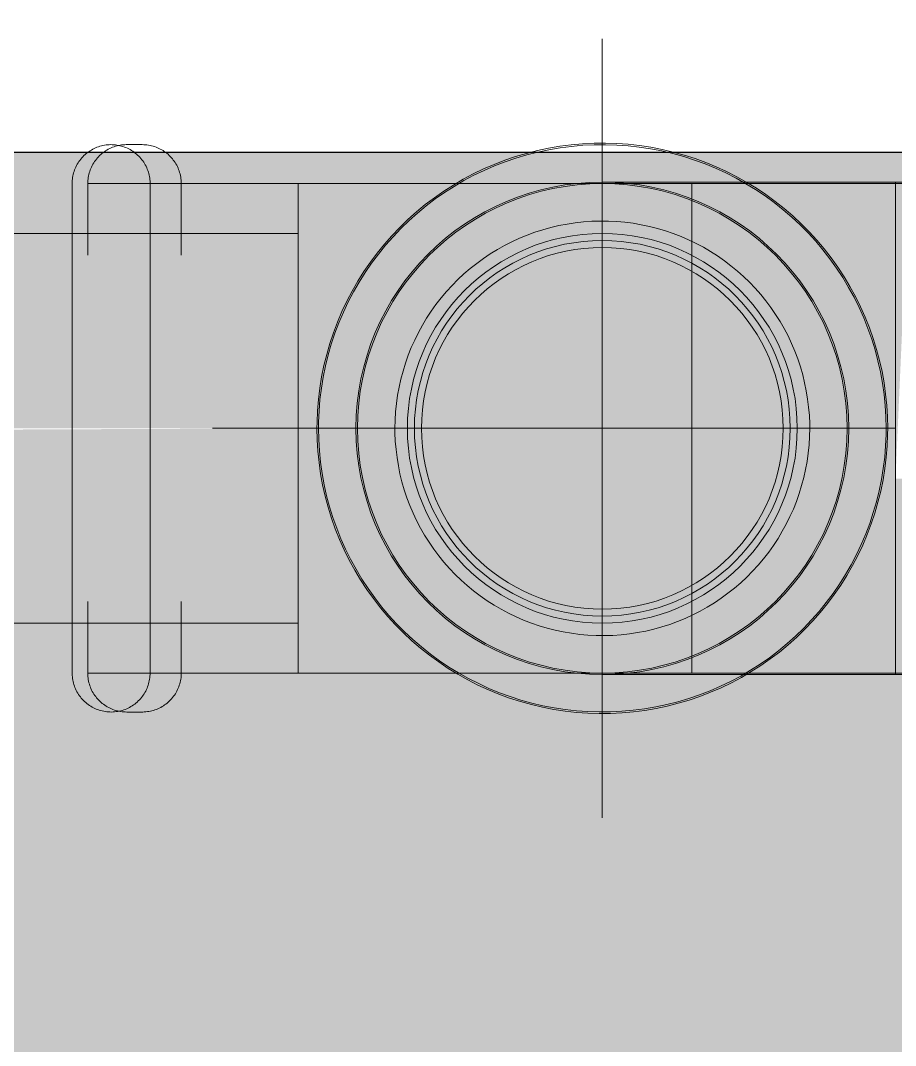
# Model space of a CAD drawing. Header units: metres. Extents: x 147 to 427, y -16 to 162.
# Drawn here: x 317.8372 to 317.8933, y 107.4069 to 107.4726 of the extents above; entities that cross this region are included whole.
import ezdxf

# ---------------------------------------------------------------- set-up
doc = ezdxf.new("R2010")
doc.units = ezdxf.units.M
doc.layers.add('1053_ARQ_BASE_MATADOURO_2_dwg', color=7, linetype='Continuous', lineweight=5, true_color=0x767676)
for name, color, linetype, lineweight in [('A-PISO', 7, 'Continuous', 5), ('A-WALL', 7, 'Continuous', 9), ('P-PIPE', 7, 'Continuous', 5), ('P-PIPE-CNTR', 7, 'Continuous', 5)]:
    doc.layers.add(name, color=color, linetype=linetype, lineweight=lineweight)

# ---------------------------------------------------------------- blocks, each defined once
blk = doc.blocks.new('AÇO_Cotovelo 90 45 - AÇO_Cotovelo 90 45-V207-TÉRREO 1_20 - Dependente 1')
at = {"layer": 'P-PIPE'}
for p, q in [((149.515823, 107.462284), (149.501323, 107.462284)), ((149.501323, 107.446484), (149.501323, 107.462284)), ((149.501323, 107.446484), (149.501323, 107.462284)), ((149.515823, 107.462284), (149.515823, 107.446484)), ((149.482523, 107.446484), (149.470473, 107.446484)), ((149.501323, 107.430684), (149.501323, 107.446484)), ((149.501323, 107.430684), (149.501323, 107.446484)), ((149.515823, 107.446484), (149.515823, 107.430684)), ((149.501323, 107.430684), (149.515823, 107.430684))]:
    blk.add_line(p, q, dxfattribs=at)
at = {"layer": 'P-PIPE', "flags": 128}
for points in [[(149.500823, 107.446484), (149.500808, 107.447216), (149.500765, 107.447947), (149.500691, 107.448675), (149.500589, 107.4494), (149.500458, 107.45012), (149.500299, 107.450834), (149.50011, 107.451542), (149.499894, 107.452241), (149.49965, 107.452931), (149.499378, 107.453611), (149.49908, 107.454279), (149.498755, 107.454935), (149.498404, 107.455577), (149.498028, 107.456205), (149.497627, 107.456817), (149.497201, 107.457413), (149.496753, 107.457991), (149.496281, 107.458551), (149.495788, 107.459092), (149.495273, 107.459612), (149.494738, 107.460111), (149.494183, 107.460589), (149.49361, 107.461044), (149.493018, 107.461476), (149.492411, 107.461883), (149.491787, 107.462266), (149.491148, 107.462624), (149.490496, 107.462956), (149.489831, 107.463262), (149.489154, 107.463541), (149.488467, 107.463792), (149.48777, 107.464016), (149.487065, 107.464212), (149.486352, 107.464379), (149.485633, 107.464518), (149.48491, 107.464628), (149.484182, 107.464709), (149.483452, 107.464761), (149.482721, 107.464783), (149.481989, 107.464777), (149.481258, 107.464741), (149.480529, 107.464675), (149.479803, 107.464581), (149.479081, 107.464458), (149.478365, 107.464306), (149.477656, 107.464125), (149.476954, 107.463916), (149.476262, 107.46368), (149.475579, 107.463416), (149.474908, 107.463124), (149.474248, 107.462807), (149.473602, 107.462463), (149.47297, 107.462093), (149.472354, 107.461699), (149.471753, 107.46128), (149.47117, 107.460837), (149.470606, 107.460372), (149.47006, 107.459884), (149.469534, 107.459375), (149.469029, 107.458845), (149.468545, 107.458296), (149.468084, 107.457727), (149.467646, 107.457141), (149.467232, 107.456538), (149.466842, 107.455918), (149.466477, 107.455283), (149.466138, 107.454635), (149.465825, 107.453973), (149.465539, 107.453299), (149.46528, 107.452615), (149.465049, 107.45192), (149.464846, 107.451217), (149.46467, 107.450506), (149.464524, 107.449789), (149.464406, 107.449067), (149.464317, 107.44834), (149.464258, 107.447611), (149.464227, 107.446879), (149.464223, 107.446484)], [(149.510823, 107.462284), (149.510825, 107.462384), (149.510831, 107.462484), (149.510841, 107.462584), (149.510855, 107.462683), (149.510873, 107.462781), (149.510895, 107.462879), (149.51092, 107.462975), (149.51095, 107.463071), (149.510983, 107.463165), (149.51102, 107.463258), (149.511061, 107.463349), (149.511106, 107.463439), (149.511153, 107.463527), (149.511205, 107.463612), (149.51126, 107.463696), (149.511318, 107.463777), (149.511379, 107.463856), (149.511444, 107.463933), (149.511511, 107.464007), (149.511581, 107.464078), (149.511654, 107.464146), (149.51173, 107.464211), (149.511808, 107.464273), (149.511889, 107.464332), (149.511972, 107.464388), (149.512057, 107.46444), (149.512145, 107.464489), (149.512234, 107.464535), (149.512325, 107.464576), (149.512417, 107.464614), (149.512511, 107.464649), (149.512606, 107.464679), (149.512703, 107.464706), (149.5128, 107.464729), (149.512898, 107.464748), (149.512997, 107.464763), (149.513096, 107.464774), (149.513196, 107.464781), (149.513296, 107.464784), (149.513396, 107.464783), (149.513496, 107.464778), (149.513596, 107.464769), (149.513695, 107.464757), (149.513793, 107.46474), (149.513891, 107.464719), (149.513988, 107.464694), (149.514084, 107.464666), (149.514178, 107.464633), (149.514272, 107.464597), (149.514363, 107.464558), (149.514453, 107.464514), (149.514542, 107.464467), (149.514628, 107.464417), (149.514712, 107.464363), (149.514794, 107.464306), (149.514874, 107.464245), (149.514951, 107.464182), (149.515026, 107.464115), (149.515098, 107.464045), (149.515167, 107.463973), (149.515233, 107.463898), (149.515296, 107.46382), (149.515355, 107.46374), (149.515412, 107.463658), (149.515465, 107.463573), (149.515515, 107.463486), (149.515561, 107.463398), (149.515604, 107.463307), (149.515643, 107.463215), (149.515679, 107.463122), (149.51571, 107.463027), (149.515738, 107.462931), (149.515762, 107.462834), (149.515782, 107.462736), (149.515798, 107.462637), (149.51581, 107.462538), (149.515818, 107.462438), (149.515822, 107.462338), (149.515823, 107.462284)], [(149.501323, 107.462284), (149.500571, 107.462284), (149.499821, 107.462284), (149.499072, 107.462284), (149.498328, 107.462284), (149.497588, 107.462284), (149.496854, 107.462284), (149.496128, 107.462284), (149.495409, 107.462284), (149.4947, 107.462284), (149.494002, 107.462284), (149.493315, 107.462284), (149.492642, 107.462284), (149.491982, 107.462284), (149.491337, 107.462284), (149.490708, 107.462284), (149.490096, 107.462284), (149.489502, 107.462284), (149.488927, 107.462284), (149.488371, 107.462284), (149.487837, 107.462284), (149.487324, 107.462284), (149.486833, 107.462284), (149.486366, 107.462284), (149.485922, 107.462284), (149.485503, 107.462284), (149.48511, 107.462284), (149.484742, 107.462284), (149.484401, 107.462284), (149.484087, 107.462284), (149.483801, 107.462284), (149.483542, 107.462284), (149.483312, 107.462284), (149.483111, 107.462284), (149.482939, 107.462284), (149.482797, 107.462284), (149.482684, 107.462284), (149.4826, 107.462284), (149.482547, 107.462284)], [(149.510823, 107.462272), (149.510823, 107.462234), (149.510823, 107.462171), (149.510823, 107.462083), (149.510823, 107.461969), (149.510823, 107.461831), (149.510823, 107.461669), (149.510823, 107.461482), (149.510823, 107.461272), (149.510823, 107.461037), (149.510823, 107.460779), (149.510823, 107.460499), (149.510823, 107.460196), (149.510823, 107.459871), (149.510823, 107.459525), (149.510823, 107.459157), (149.510823, 107.45877), (149.510823, 107.458363), (149.510823, 107.457937), (149.510823, 107.457492), (149.510823, 107.45703), (149.510823, 107.456551), (149.510823, 107.456056), (149.510823, 107.455546), (149.510823, 107.455021), (149.510823, 107.454483), (149.510823, 107.453931), (149.510823, 107.453368), (149.510823, 107.452794), (149.510823, 107.45221), (149.510823, 107.451616), (149.510823, 107.451014), (149.510823, 107.450406), (149.510823, 107.44979), (149.510823, 107.44917), (149.510823, 107.448545), (149.510823, 107.447917), (149.510823, 107.447287), (149.510823, 107.446655), (149.510823, 107.446484)], [(149.510823, 107.458662), (149.510823, 107.459055), (149.510823, 107.459428), (149.510823, 107.45978), (149.510823, 107.46011), (149.510823, 107.460419), (149.510823, 107.460706), (149.510823, 107.46097), (149.510823, 107.461211), (149.510823, 107.461428), (149.510823, 107.461621), (149.510823, 107.46179), (149.510823, 107.461935), (149.510823, 107.462054), (149.510823, 107.462149), (149.510823, 107.462219), (149.510823, 107.462264)], [(149.515823, 107.462272), (149.515823, 107.462234), (149.515823, 107.462171), (149.515823, 107.462083), (149.515823, 107.461969), (149.515823, 107.461831), (149.515823, 107.461669), (149.515823, 107.461482), (149.515823, 107.461272), (149.515823, 107.461037), (149.515823, 107.460779), (149.515823, 107.460499), (149.515823, 107.460196), (149.515823, 107.459871), (149.515823, 107.459525), (149.515823, 107.459157), (149.515823, 107.45877)], [(149.515823, 107.446484), (149.515823, 107.447116), (149.515823, 107.447747), (149.515823, 107.448376), (149.515823, 107.449002), (149.515823, 107.449623), (149.515823, 107.45024), (149.515823, 107.450851), (149.515823, 107.451455), (149.515823, 107.45205), (149.515823, 107.452637), (149.515823, 107.453214), (149.515823, 107.45378), (149.515823, 107.454335), (149.515823, 107.454877), (149.515823, 107.455406), (149.515823, 107.45592), (149.515823, 107.456419), (149.515823, 107.456903), (149.515823, 107.457369), (149.515823, 107.457819), (149.515823, 107.45825), (149.515823, 107.458662), (149.515823, 107.459055), (149.515823, 107.459428), (149.515823, 107.45978), (149.515823, 107.46011), (149.515823, 107.460419), (149.515823, 107.460706), (149.515823, 107.46097), (149.515823, 107.461211), (149.515823, 107.461428), (149.515823, 107.461621), (149.515823, 107.46179), (149.515823, 107.461935), (149.515823, 107.462054), (149.515823, 107.462149), (149.515823, 107.462219), (149.515823, 107.462264)], [(149.469223, 107.446484), (149.469234, 107.447016), (149.469266, 107.447547), (149.469319, 107.448077), (149.469393, 107.448603), (149.469488, 107.449127), (149.469604, 107.449646), (149.469741, 107.45016), (149.469898, 107.450668), (149.470076, 107.45117), (149.470273, 107.451664), (149.47049, 107.452149), (149.470726, 107.452626), (149.470981, 107.453093), (149.471255, 107.453549), (149.471546, 107.453994), (149.471855, 107.454427), (149.472181, 107.454847), (149.472524, 107.455254), (149.472883, 107.455647), (149.473257, 107.456025), (149.473646, 107.456388), (149.474049, 107.456735), (149.474466, 107.457066), (149.474895, 107.45738), (149.475337, 107.457676), (149.47579, 107.457954), (149.476254, 107.458214), (149.476728, 107.458456), (149.477212, 107.458678), (149.477704, 107.45888), (149.478203, 107.459063), (149.47871, 107.459226), (149.479222, 107.459368), (149.47974, 107.45949), (149.480262, 107.459591), (149.480788, 107.459671), (149.481317, 107.45973), (149.481848, 107.459767), (149.482379, 107.459784), (149.482911, 107.459779), (149.483443, 107.459753), (149.483973, 107.459705), (149.4845, 107.459637), (149.485024, 107.459547), (149.485545, 107.459437), (149.48606, 107.459305), (149.48657, 107.459154), (149.487074, 107.458982), (149.48757, 107.45879), (149.488058, 107.458578), (149.488537, 107.458347), (149.489007, 107.458097), (149.489466, 107.457828), (149.489914, 107.457542), (149.49035, 107.457237), (149.490774, 107.456916), (149.491184, 107.456577), (149.491581, 107.456223), (149.491963, 107.455853), (149.49233, 107.455468), (149.492682, 107.455069), (149.493017, 107.454656), (149.493335, 107.454229), (149.493636, 107.453791), (149.49392, 107.453341), (149.494185, 107.452879), (149.494431, 107.452408), (149.494658, 107.451927), (149.494866, 107.451437), (149.495055, 107.45094), (149.495223, 107.450435), (149.495371, 107.449924), (149.495498, 107.449407), (149.495604, 107.448886), (149.49569, 107.448361), (149.495754, 107.447833), (149.495798, 107.447303), (149.49582, 107.446772), (149.495823, 107.446484)], [(149.464223, 107.446484), (149.464238, 107.445753), (149.464282, 107.445022), (149.464355, 107.444294), (149.464457, 107.443569), (149.464588, 107.442849), (149.464748, 107.442134), (149.464936, 107.441427), (149.465152, 107.440728), (149.465396, 107.440038), (149.465668, 107.439358), (149.465966, 107.43869), (149.466291, 107.438034), (149.466642, 107.437391), (149.467018, 107.436764), (149.467419, 107.436151), (149.467845, 107.435556), (149.468293, 107.434977), (149.468765, 107.434418), (149.469259, 107.433877), (149.469773, 107.433357), (149.470308, 107.432857), (149.470863, 107.43238), (149.471437, 107.431925), (149.472028, 107.431493), (149.472636, 107.431085), (149.473259, 107.430702), (149.473898, 107.430345), (149.47455, 107.430013), (149.475215, 107.429707), (149.475892, 107.429428), (149.476579, 107.429177), (149.477276, 107.428953), (149.477981, 107.428757), (149.478694, 107.428589), (149.479413, 107.428451), (149.480136, 107.428341), (149.480864, 107.42826), (149.481594, 107.428208), (149.482325, 107.428185), (149.483057, 107.428192), (149.483788, 107.428228), (149.484517, 107.428293), (149.485243, 107.428388), (149.485965, 107.428511), (149.486681, 107.428663), (149.48739, 107.428843), (149.488092, 107.429052), (149.488784, 107.429289), (149.489467, 107.429553), (149.490139, 107.429844), (149.490798, 107.430162), (149.491444, 107.430506), (149.492076, 107.430876), (149.492692, 107.43127), (149.493293, 107.431689), (149.493876, 107.432131), (149.494441, 107.432597), (149.494986, 107.433085), (149.495512, 107.433594), (149.496017, 107.434123), (149.496501, 107.434673), (149.496962, 107.435241), (149.4974, 107.435828), (149.497814, 107.436431), (149.498204, 107.437051), (149.498569, 107.437685), (149.498908, 107.438334), (149.499221, 107.438996), (149.499507, 107.439669), (149.499766, 107.440354), (149.499997, 107.441048), (149.5002, 107.441752), (149.500376, 107.442462), (149.500522, 107.443179), (149.50064, 107.443902), (149.500729, 107.444628), (149.500788, 107.445358), (149.500819, 107.446089), (149.500823, 107.446484)], [(149.495823, 107.446484), (149.495812, 107.445952), (149.49578, 107.445421), (149.495727, 107.444892), (149.495653, 107.444365), (149.495558, 107.443842), (149.495442, 107.443323), (149.495305, 107.442809), (149.495148, 107.442301), (149.49497, 107.441799), (149.494773, 107.441305), (149.494556, 107.440819), (149.49432, 107.440343), (149.494065, 107.439876), (149.493792, 107.43942), (149.4935, 107.438975), (149.493191, 107.438542), (149.492865, 107.438121), (149.492522, 107.437715), (149.492163, 107.437322), (149.491789, 107.436944), (149.4914, 107.436581), (149.490997, 107.436234), (149.49058, 107.435903), (149.490151, 107.435589), (149.489709, 107.435293), (149.489256, 107.435014), (149.488792, 107.434754), (149.488318, 107.434513), (149.487834, 107.434291), (149.487342, 107.434088), (149.486843, 107.433905), (149.486336, 107.433743), (149.485824, 107.4336), (149.485306, 107.433479), (149.484784, 107.433378), (149.484258, 107.433298), (149.483729, 107.433239), (149.483198, 107.433202), (149.482667, 107.433185), (149.482135, 107.43319), (149.481603, 107.433216), (149.481074, 107.433264), (149.480546, 107.433332), (149.480022, 107.433422), (149.479501, 107.433532), (149.478986, 107.433663), (149.478476, 107.433815), (149.477972, 107.433987), (149.477476, 107.434179), (149.476988, 107.434391), (149.476509, 107.434622), (149.47604, 107.434872), (149.47558, 107.43514), (149.475132, 107.435427), (149.474696, 107.435731), (149.474272, 107.436053), (149.473862, 107.436391), (149.473465, 107.436746), (149.473083, 107.437116), (149.472716, 107.437501), (149.472364, 107.4379), (149.472029, 107.438313), (149.471711, 107.438739), (149.47141, 107.439178), (149.471126, 107.439628), (149.470861, 107.440089), (149.470615, 107.440561), (149.470388, 107.441042), (149.47018, 107.441531), (149.469991, 107.442029), (149.469823, 107.442534), (149.469676, 107.443045), (149.469548, 107.443561), (149.469442, 107.444082), (149.469356, 107.444607), (149.469292, 107.445135), (149.469248, 107.445666), (149.469226, 107.446197), (149.469223, 107.446484)], [(149.510823, 107.446484), (149.510823, 107.445853), (149.510823, 107.445222), (149.510823, 107.444593), (149.510823, 107.443967), (149.510823, 107.443345), (149.510823, 107.442729), (149.510823, 107.442118), (149.510823, 107.441514), (149.510823, 107.440918), (149.510823, 107.440332), (149.510823, 107.439755), (149.510823, 107.439188), (149.510823, 107.438634), (149.510823, 107.438092), (149.510823, 107.437563), (149.510823, 107.437049), (149.510823, 107.436549), (149.510823, 107.436066), (149.510823, 107.435599), (149.510823, 107.43515), (149.510823, 107.434719), (149.510823, 107.434307), (149.510823, 107.433914), (149.510823, 107.433541), (149.510823, 107.433189), (149.510823, 107.432858), (149.510823, 107.432549), (149.510823, 107.432263), (149.510823, 107.431999), (149.510823, 107.431758), (149.510823, 107.431541), (149.510823, 107.431348), (149.510823, 107.431179), (149.510823, 107.431034), (149.510823, 107.430914), (149.510823, 107.430819), (149.510823, 107.430749), (149.510823, 107.430705)], [(149.515823, 107.430697), (149.515823, 107.430735), (149.515823, 107.430798), (149.515823, 107.430886), (149.515823, 107.430999), (149.515823, 107.431137), (149.515823, 107.4313), (149.515823, 107.431486), (149.515823, 107.431697), (149.515823, 107.431932), (149.515823, 107.432189), (149.515823, 107.43247), (149.515823, 107.432773), (149.515823, 107.433098), (149.515823, 107.433444), (149.515823, 107.433811), (149.515823, 107.434199), (149.515823, 107.434606), (149.515823, 107.435032), (149.515823, 107.435476), (149.515823, 107.435938), (149.515823, 107.436417), (149.515823, 107.436912), (149.515823, 107.437423), (149.515823, 107.437948), (149.515823, 107.438486), (149.515823, 107.439037), (149.515823, 107.439601), (149.515823, 107.440175), (149.515823, 107.440759), (149.515823, 107.441353), (149.515823, 107.441954), (149.515823, 107.442563), (149.515823, 107.443178), (149.515823, 107.443799), (149.515823, 107.444424), (149.515823, 107.445052), (149.515823, 107.445682), (149.515823, 107.446314), (149.515823, 107.446484)], [(149.515823, 107.434307), (149.515823, 107.433914), (149.515823, 107.433541), (149.515823, 107.433189), (149.515823, 107.432858), (149.515823, 107.432549), (149.515823, 107.432263), (149.515823, 107.431999), (149.515823, 107.431758), (149.515823, 107.431541), (149.515823, 107.431348), (149.515823, 107.431179), (149.515823, 107.431034), (149.515823, 107.430914), (149.515823, 107.430819), (149.515823, 107.430749), (149.515823, 107.430705)], [(149.510823, 107.430697), (149.510823, 107.430735), (149.510823, 107.430798), (149.510823, 107.430886), (149.510823, 107.430999), (149.510823, 107.431137), (149.510823, 107.4313), (149.510823, 107.431486), (149.510823, 107.431697), (149.510823, 107.431932), (149.510823, 107.432189), (149.510823, 107.43247), (149.510823, 107.432773), (149.510823, 107.433098), (149.510823, 107.433444), (149.510823, 107.433811), (149.510823, 107.434199)], [(149.482538, 107.430684), (149.482583, 107.430684), (149.482658, 107.430684), (149.482763, 107.430684), (149.482898, 107.430684), (149.483062, 107.430684), (149.483255, 107.430684), (149.483477, 107.430684), (149.483728, 107.430684), (149.484007, 107.430684), (149.484314, 107.430684), (149.484648, 107.430684), (149.485008, 107.430684), (149.485395, 107.430684), (149.485807, 107.430684), (149.486244, 107.430684), (149.486705, 107.430684), (149.487189, 107.430684), (149.487696, 107.430684), (149.488225, 107.430684), (149.488775, 107.430684), (149.489345, 107.430684), (149.489934, 107.430684), (149.490541, 107.430684), (149.491165, 107.430684), (149.491806, 107.430684), (149.492462, 107.430684), (149.493132, 107.430684), (149.493815, 107.430684), (149.494511, 107.430684), (149.495217, 107.430684), (149.495933, 107.430684), (149.496657, 107.430684), (149.497389, 107.430684), (149.498128, 107.430684), (149.498871, 107.430684), (149.499618, 107.430684), (149.500368, 107.430684), (149.50112, 107.430684), (149.501323, 107.430684)], [(149.515823, 107.430684), (149.515821, 107.430584), (149.515815, 107.430485), (149.515805, 107.430385), (149.515791, 107.430286), (149.515773, 107.430188), (149.515751, 107.43009), (149.515726, 107.429993), (149.515696, 107.429898), (149.515663, 107.429804), (149.515626, 107.429711), (149.515585, 107.42962), (149.515541, 107.42953), (149.515493, 107.429442), (149.515441, 107.429356), (149.515386, 107.429273), (149.515328, 107.429191), (149.515267, 107.429112), (149.515203, 107.429036), (149.515135, 107.428962), (149.515065, 107.428891), (149.514992, 107.428823), (149.514916, 107.428758), (149.514838, 107.428695), (149.514757, 107.428636), (149.514674, 107.428581), (149.514589, 107.428528), (149.514501, 107.428479), (149.514412, 107.428434), (149.514321, 107.428392), (149.514229, 107.428354), (149.514135, 107.42832), (149.51404, 107.428289), (149.513943, 107.428263), (149.513846, 107.42824), (149.513748, 107.428221), (149.513649, 107.428206), (149.51355, 107.428195), (149.51345, 107.428188), (149.51335, 107.428184), (149.51325, 107.428185), (149.51315, 107.42819), (149.513051, 107.428199), (149.512951, 107.428212), (149.512853, 107.428229), (149.512755, 107.42825), (149.512658, 107.428274), (149.512562, 107.428303), (149.512468, 107.428335), (149.512374, 107.428371), (149.512283, 107.428411), (149.512193, 107.428455), (149.512104, 107.428502), (149.512018, 107.428552), (149.511934, 107.428606), (149.511852, 107.428663), (149.511772, 107.428724), (149.511695, 107.428787), (149.51162, 107.428854), (149.511549, 107.428923), (149.51148, 107.428996), (149.511413, 107.429071), (149.51135, 107.429148), (149.511291, 107.429229), (149.511234, 107.429311), (149.511181, 107.429396), (149.511131, 107.429482), (149.511085, 107.429571), (149.511042, 107.429661), (149.511003, 107.429753), (149.510967, 107.429847), (149.510936, 107.429942), (149.510908, 107.430038), (149.510884, 107.430135), (149.510864, 107.430233), (149.510848, 107.430332), (149.510836, 107.430431), (149.510828, 107.43053), (149.510824, 107.43063), (149.510823, 107.430684)]]:
    blk.add_lwpolyline(points, dxfattribs=at)
at = {"layer": 'P-PIPE'}
for radius, start, end in [(0.0158, 0, 180), (0.0158, 0, 180), (0.0158, 0, 180), (0.01205, 0, 180), (0.01205, 0, 180), (0.0158, 180, 0), (0.0158, 180, 0), (0.0158, 180, 0), (0.01205, 180, 0), (0.01205, 180, 0)]:
    blk.add_arc((149.482523, 107.446484), radius, start, end, dxfattribs=at)
blk = doc.blocks.new('1053_ARQ_BASE_MATADOURO_2_dwg-3637054-TÉRREO 1_20 - Dependente 1')
at = {"layer": 'A-PISO', "color": 253, "lineweight": 30, "true_color": 0xaaaaaa, "flags": 128}
blk.add_lwpolyline([(149.295176, 75.07815), (149.795176, 75.07815), (149.795176, 74.27815), (149.295176, 74.27815), (149.295176, 75.07815), (149.295176, 74.27815)], dxfattribs=at)
at = {"layer": 'A-PISO', "color": 253, "true_color": 0xaaaaaa, "flags": 128}
blk.add_lwpolyline([(127.143116, 71.02815), (127.143116, 74.02815), (139.884139, 74.02815), (159.539408, 74.02815), (159.539408, 74.27815), (139.884139, 74.27815), (127.143116, 74.27815)], dxfattribs=at)

msp = doc.modelspace()

# ---------------------------------------------------------------- hatches: boundary and pattern name
at = {"layer": 'A-WALL', "true_color": 0xffd4aa, "transparency": 33554483}
h = msp.add_hatch(color=41, dxfattribs=at)
h.paths.add_polyline_path([(308.276093, 107.214184), (327.931363, 107.214184), (327.931363, 107.464184), (308.276093, 107.464184)])
h.paths.add_polyline_path([(327.895396, 107.429681), (327.881569, 107.452729), (327.901841, 107.455311), (327.89535, 107.433984)])
h.paths.add_polyline_path([(312.641478, 107.433984), (310.107478, 107.443249), (310.107478, 107.458984), (312.641478, 107.44972), (312.641478, 107.43441)])
h.paths.add_polyline_path([(324.886541, 107.433984), (317.893278, 107.443249), (317.893978, 107.458984), (327.871869, 107.44972), (327.871869, 107.433984), (325.525173, 107.433984)])
h.paths.add_polyline_path([(312.707478, 107.433984), (312.707478, 107.458984), (315.241478, 107.44972), (315.241478, 107.433984), (312.752526, 107.433984)])
h.paths.add_polyline_path([(315.307478, 107.433984), (315.307478, 107.458984), (317.854978, 107.44972), (317.854978, 107.433984), (316.58432, 107.433984)])
h.paths.add_polyline_path([(309.559364, 107.433984), (308.753893, 107.443249), (308.753893, 107.458984), (310.041478, 107.44972), (310.041478, 107.433984)])
at = {"layer": 'P-PIPE', "true_color": 0xc0c0c0}
for points in [[(317.854978, 107.446484), (317.854978, 107.458984), (315.307478, 107.44972), (315.307478, 107.446484), (316.58432, 107.446484)], [(317.854978, 107.433984), (317.854978, 107.446484), (315.307478, 107.435659), (315.307478, 107.433984), (317.841478, 107.433987)]]:
    msp.add_hatch(color=9, dxfattribs=at).paths.add_polyline_path(points)

# ---------------------------------------------------------------- linework, layer by layer
at = {"layer": 'A-WALL', "color": 253, "true_color": 0xaaaaaa}
msp.add_line((327.931363, 107.464184), (308.276093, 107.464184), dxfattribs=at)
at = {"layer": 'P-PIPE'}
for p, q in [((317.844978, 107.464684), (317.843978, 107.464684)), ((317.907478, 107.462184), (317.841478, 107.462184)), ((317.841478, 107.462184), (317.841478, 107.460081)), ((317.841478, 107.462184), (317.841478, 107.457586)), ((317.880219, 107.462184), (317.845478, 107.462184)), ((317.845478, 107.446484), (317.845478, 107.462184)), ((317.847478, 107.462184), (317.847478, 107.457586)), ((317.874478, 107.462184), (317.854978, 107.462184)), ((317.854978, 107.462184), (317.854978, 107.446484)), ((317.893978, 107.462184), (317.874478, 107.462184)), ((317.880219, 107.446484), (317.880219, 107.462184)), ((317.854978, 107.458984), (315.307478, 107.458984)), ((317.854978, 107.433984), (317.854978, 107.458984)), ((317.893278, 107.458984), (317.893278, 107.433984)), ((317.880219, 107.458084), (317.880219, 107.446484)), ((317.845478, 107.430784), (317.845478, 107.446484)), ((317.854978, 107.446484), (317.854978, 107.430784)), ((317.880219, 107.446484), (317.880219, 107.434884)), ((317.880219, 107.430784), (317.880219, 107.446484)), ((317.841478, 107.435383), (317.841478, 107.430784)), ((317.847478, 107.435383), (317.847478, 107.430784)), ((315.307478, 107.433984), (317.854978, 107.433984)), ((317.841478, 107.432888), (317.841478, 107.430784)), ((317.841478, 107.430784), (317.907478, 107.430784)), ((317.845478, 107.430784), (317.880219, 107.430784)), ((317.854978, 107.430784), (317.874478, 107.430784)), ((317.874478, 107.430784), (317.893978, 107.430784)), ((317.843978, 107.428284), (317.844978, 107.428284))]:
    msp.add_line(p, q, dxfattribs=at)
at = {"layer": 'P-PIPE', "flags": 128}
for points in [[(317.840478, 107.462184), (317.84048, 107.462284), (317.840486, 107.462384), (317.840496, 107.462484), (317.84051, 107.462583), (317.840527, 107.462681), (317.840549, 107.462779), (317.840575, 107.462875), (317.840605, 107.462971), (317.840638, 107.463065), (317.840675, 107.463158), (317.840716, 107.463249), (317.84076, 107.463339), (317.840808, 107.463427), (317.84086, 107.463512), (317.840914, 107.463596), (317.840972, 107.463677), (317.841034, 107.463756), (317.841098, 107.463833), (317.841166, 107.463907), (317.841236, 107.463978), (317.841309, 107.464046), (317.841385, 107.464111), (317.841463, 107.464173), (317.841544, 107.464232), (317.841627, 107.464288), (317.841712, 107.46434), (317.841799, 107.464389), (317.841888, 107.464435), (317.841979, 107.464476), (317.842072, 107.464514), (317.842166, 107.464549), (317.842261, 107.464579), (317.842357, 107.464606), (317.842455, 107.464629), (317.842553, 107.464648), (317.842652, 107.464663), (317.842751, 107.464674), (317.842851, 107.464681), (317.842951, 107.464684), (317.843051, 107.464683), (317.843151, 107.464678), (317.84325, 107.464669), (317.843349, 107.464657), (317.843448, 107.46464), (317.843546, 107.464619), (317.843643, 107.464594), (317.843738, 107.464566), (317.843833, 107.464533), (317.843926, 107.464497), (317.844018, 107.464458), (317.844108, 107.464414), (317.844196, 107.464367), (317.844283, 107.464317), (317.844367, 107.464263), (317.844449, 107.464206), (317.844529, 107.464145), (317.844606, 107.464082), (317.84468, 107.464015), (317.844752, 107.463945), (317.844821, 107.463873), (317.844887, 107.463798), (317.84495, 107.46372), (317.84501, 107.46364), (317.845067, 107.463558), (317.84512, 107.463473), (317.84517, 107.463386), (317.845216, 107.463298), (317.845259, 107.463207), (317.845298, 107.463115), (317.845333, 107.463022), (317.845365, 107.462927), (317.845393, 107.462831), (317.845417, 107.462734), (317.845437, 107.462636), (317.845453, 107.462537), (317.845465, 107.462438), (317.845473, 107.462338), (317.845477, 107.462238), (317.845478, 107.462184)], [(317.841478, 107.462184), (317.84148, 107.462284), (317.841486, 107.462384), (317.841496, 107.462484), (317.84151, 107.462583), (317.841527, 107.462681), (317.841549, 107.462779), (317.841575, 107.462875), (317.841605, 107.462971), (317.841638, 107.463065), (317.841675, 107.463158), (317.841716, 107.463249), (317.84176, 107.463339), (317.841808, 107.463427), (317.84186, 107.463512), (317.841914, 107.463596), (317.841972, 107.463677), (317.842034, 107.463756), (317.842098, 107.463833), (317.842166, 107.463907), (317.842236, 107.463978), (317.842309, 107.464046), (317.842385, 107.464111), (317.842463, 107.464173), (317.842544, 107.464232), (317.842627, 107.464288), (317.842712, 107.46434), (317.842799, 107.464389), (317.842888, 107.464435), (317.842979, 107.464476), (317.843072, 107.464514), (317.843166, 107.464549), (317.843261, 107.464579), (317.843357, 107.464606), (317.843455, 107.464629), (317.843553, 107.464648), (317.843652, 107.464663), (317.843751, 107.464674), (317.843851, 107.464681), (317.843951, 107.464684), (317.843978, 107.464684)], [(317.844978, 107.464684), (317.845078, 107.464682), (317.845177, 107.464676), (317.845277, 107.464666), (317.845376, 107.464652), (317.845474, 107.464635), (317.845572, 107.464613), (317.845669, 107.464587), (317.845764, 107.464557), (317.845858, 107.464524), (317.845951, 107.464487), (317.846042, 107.464446), (317.846132, 107.464402), (317.84622, 107.464354), (317.846306, 107.464302), (317.846389, 107.464248), (317.846471, 107.46419), (317.84655, 107.464128), (317.846626, 107.464064), (317.8467, 107.463996), (317.846771, 107.463926), (317.846839, 107.463853), (317.846904, 107.463777), (317.846967, 107.463699), (317.847026, 107.463618), (317.847081, 107.463535), (317.847134, 107.46345), (317.847183, 107.463363), (317.847228, 107.463274), (317.84727, 107.463183), (317.847308, 107.46309), (317.847342, 107.462996), (317.847373, 107.462901), (317.847399, 107.462805), (317.847422, 107.462707), (317.847441, 107.462609), (317.847456, 107.46251), (317.847467, 107.462411), (317.847474, 107.462311), (317.847478, 107.462211), (317.847478, 107.462184)], [(317.892678, 107.446484), (317.892663, 107.447212), (317.892619, 107.447939), (317.892547, 107.448663), (317.892445, 107.449384), (317.892315, 107.4501), (317.892156, 107.450811), (317.891969, 107.451514), (317.891754, 107.452209), (317.891511, 107.452896), (317.891241, 107.453572), (317.890944, 107.454236), (317.890621, 107.454889), (317.890272, 107.455528), (317.889898, 107.456152), (317.889499, 107.456761), (317.889076, 107.457353), (317.888629, 107.457928), (317.888161, 107.458485), (317.88767, 107.459023), (317.887158, 107.45954), (317.886625, 107.460037), (317.886074, 107.460512), (317.885504, 107.460964), (317.884916, 107.461394), (317.884311, 107.461799), (317.883691, 107.46218), (317.883056, 107.462536), (317.882407, 107.462866), (317.881746, 107.46317), (317.881073, 107.463447), (317.880389, 107.463698), (317.879696, 107.46392), (317.878994, 107.464115), (317.878286, 107.464281), (317.877571, 107.46442), (317.876851, 107.464529), (317.876128, 107.464609), (317.875402, 107.464661), (317.874674, 107.464683), (317.873946, 107.464677), (317.873219, 107.464641), (317.872494, 107.464576), (317.871772, 107.464482), (317.871055, 107.46436), (317.870343, 107.464208), (317.869637, 107.464029), (317.868939, 107.463821), (317.868251, 107.463586), (317.867572, 107.463323), (317.866904, 107.463034), (317.866248, 107.462717), (317.865605, 107.462375), (317.864977, 107.462008), (317.864364, 107.461616), (317.863767, 107.461199), (317.863187, 107.460759), (317.862625, 107.460296), (317.862082, 107.459811), (317.861559, 107.459305), (317.861057, 107.458778), (317.860576, 107.458231), (317.860118, 107.457666), (317.859682, 107.457083), (317.85927, 107.456483), (317.858882, 107.455866), (317.85852, 107.455235), (317.858182, 107.45459), (317.857871, 107.453932), (317.857587, 107.453262), (317.857329, 107.452581), (317.857099, 107.451891), (317.856897, 107.451191), (317.856723, 107.450484), (317.856577, 107.449771), (317.85646, 107.449053), (317.856371, 107.44833), (317.856312, 107.447605), (317.856282, 107.446877), (317.856278, 107.446484)], [(317.892678, 107.446484), (317.892663, 107.447212), (317.892619, 107.447939), (317.892547, 107.448663), (317.892445, 107.449384), (317.892315, 107.4501), (317.892156, 107.450811), (317.891969, 107.451514), (317.891754, 107.452209), (317.891511, 107.452896), (317.891241, 107.453572), (317.890944, 107.454236), (317.890621, 107.454889), (317.890272, 107.455528), (317.889898, 107.456152), (317.889499, 107.456761), (317.889076, 107.457353), (317.888629, 107.457928), (317.888161, 107.458485), (317.88767, 107.459023), (317.887158, 107.45954), (317.886625, 107.460037), (317.886074, 107.460512), (317.885504, 107.460964), (317.884916, 107.461394), (317.884311, 107.461799), (317.883691, 107.46218), (317.883056, 107.462536), (317.882407, 107.462866), (317.881746, 107.46317), (317.881073, 107.463447), (317.880389, 107.463698), (317.879696, 107.46392), (317.878994, 107.464115), (317.878286, 107.464281), (317.877571, 107.46442), (317.876851, 107.464529), (317.876128, 107.464609), (317.875402, 107.464661), (317.874674, 107.464683), (317.873946, 107.464677), (317.873219, 107.464641), (317.872494, 107.464576), (317.871772, 107.464482), (317.871055, 107.46436), (317.870343, 107.464208), (317.869637, 107.464029), (317.868939, 107.463821), (317.868251, 107.463586), (317.867572, 107.463323), (317.866904, 107.463034), (317.866248, 107.462717), (317.865605, 107.462375), (317.864977, 107.462008), (317.864364, 107.461616), (317.863767, 107.461199), (317.863187, 107.460759), (317.862625, 107.460296), (317.862082, 107.459811), (317.861559, 107.459305), (317.861057, 107.458778), (317.860576, 107.458231), (317.860118, 107.457666), (317.859682, 107.457083), (317.85927, 107.456483), (317.858882, 107.455866), (317.85852, 107.455235), (317.858182, 107.45459), (317.857871, 107.453932), (317.857587, 107.453262), (317.857329, 107.452581), (317.857099, 107.451891), (317.856897, 107.451191), (317.856723, 107.450484), (317.856577, 107.449771), (317.85646, 107.449053), (317.856371, 107.44833), (317.856312, 107.447605), (317.856282, 107.446877), (317.856278, 107.446484)], [(317.892678, 107.446484), (317.892663, 107.447212), (317.892619, 107.447939), (317.892547, 107.448663), (317.892445, 107.449384), (317.892315, 107.4501), (317.892156, 107.450811), (317.891969, 107.451514), (317.891754, 107.452209), (317.891511, 107.452896), (317.891241, 107.453572), (317.890944, 107.454236), (317.890621, 107.454889), (317.890272, 107.455528), (317.889898, 107.456152), (317.889499, 107.456761), (317.889076, 107.457353), (317.888629, 107.457928), (317.888161, 107.458485), (317.88767, 107.459023), (317.887158, 107.45954), (317.886625, 107.460037), (317.886074, 107.460512), (317.885504, 107.460964), (317.884916, 107.461394), (317.884311, 107.461799), (317.883691, 107.46218), (317.883056, 107.462536), (317.882407, 107.462866), (317.881746, 107.46317), (317.881073, 107.463447), (317.880389, 107.463698), (317.879696, 107.46392), (317.878994, 107.464115), (317.878286, 107.464281), (317.877571, 107.46442), (317.876851, 107.464529), (317.876128, 107.464609), (317.875402, 107.464661), (317.874674, 107.464683), (317.873946, 107.464677), (317.873219, 107.464641), (317.872494, 107.464576), (317.871772, 107.464482), (317.871055, 107.46436), (317.870343, 107.464208), (317.869637, 107.464029), (317.868939, 107.463821), (317.868251, 107.463586), (317.867572, 107.463323), (317.866904, 107.463034), (317.866248, 107.462717), (317.865605, 107.462375), (317.864977, 107.462008), (317.864364, 107.461616), (317.863767, 107.461199), (317.863187, 107.460759), (317.862625, 107.460296), (317.862082, 107.459811), (317.861559, 107.459305), (317.861057, 107.458778), (317.860576, 107.458231), (317.860118, 107.457666), (317.859682, 107.457083), (317.85927, 107.456483), (317.858882, 107.455866), (317.85852, 107.455235), (317.858182, 107.45459), (317.857871, 107.453932), (317.857587, 107.453262), (317.857329, 107.452581), (317.857099, 107.451891), (317.856897, 107.451191), (317.856723, 107.450484), (317.856577, 107.449771), (317.85646, 107.449053), (317.856371, 107.44833), (317.856312, 107.447605), (317.856282, 107.446877), (317.856278, 107.446484)], [(317.840478, 107.462172), (317.840478, 107.462134), (317.840478, 107.462071), (317.840478, 107.461984), (317.840478, 107.461871), (317.840478, 107.461734), (317.840478, 107.461573), (317.840478, 107.461387), (317.840478, 107.461178), (317.840478, 107.460945), (317.840478, 107.460689), (317.840478, 107.46041), (317.840478, 107.460109), (317.840478, 107.459786), (317.840478, 107.459442), (317.840478, 107.459077), (317.840478, 107.458692), (317.840478, 107.458288), (317.840478, 107.457864), (317.840478, 107.457423), (317.840478, 107.456964), (317.840478, 107.456488), (317.840478, 107.455996), (317.840478, 107.455489), (317.840478, 107.454967), (317.840478, 107.454432), (317.840478, 107.453884), (317.840478, 107.453325), (317.840478, 107.452754), (317.840478, 107.452173), (317.840478, 107.451584), (317.840478, 107.450986), (317.840478, 107.450381), (317.840478, 107.449769), (317.840478, 107.449153), (317.840478, 107.448532), (317.840478, 107.447908), (317.840478, 107.447282), (317.840478, 107.446654), (317.840478, 107.446484)], [(317.840478, 107.458585), (317.840478, 107.458975), (317.840478, 107.459346), (317.840478, 107.459695), (317.840478, 107.460024), (317.840478, 107.460331), (317.840478, 107.460616), (317.840478, 107.460878), (317.840478, 107.461117), (317.840478, 107.461333), (317.840478, 107.461525), (317.840478, 107.461693), (317.840478, 107.461837), (317.840478, 107.461956), (317.840478, 107.46205), (317.840478, 107.46212), (317.840478, 107.462164)], [(317.841478, 107.462172), (317.841478, 107.462134), (317.841478, 107.462071), (317.841478, 107.461984), (317.841478, 107.461871), (317.841478, 107.461734), (317.841478, 107.461573), (317.841478, 107.461387), (317.841478, 107.461178), (317.841478, 107.460945), (317.841478, 107.460689), (317.841478, 107.46041), (317.841478, 107.460109), (317.841478, 107.459786), (317.841478, 107.459442), (317.841478, 107.459077)], [(317.841478, 107.458975), (317.841478, 107.459346), (317.841478, 107.459695), (317.841478, 107.460024), (317.841478, 107.460331), (317.841478, 107.460616), (317.841478, 107.460878), (317.841478, 107.461117), (317.841478, 107.461333), (317.841478, 107.461525), (317.841478, 107.461693), (317.841478, 107.461837), (317.841478, 107.461956), (317.841478, 107.46205), (317.841478, 107.46212), (317.841478, 107.462164)], [(317.845478, 107.462172), (317.845478, 107.462134), (317.845478, 107.462071), (317.845478, 107.461984), (317.845478, 107.461871), (317.845478, 107.461734), (317.845478, 107.461573), (317.845478, 107.461387), (317.845478, 107.461178), (317.845478, 107.460945), (317.845478, 107.460689), (317.845478, 107.46041), (317.845478, 107.460109), (317.845478, 107.459786), (317.845478, 107.459442), (317.845478, 107.459077), (317.845478, 107.458692)], [(317.845478, 107.446484), (317.845478, 107.447112), (317.845478, 107.447739), (317.845478, 107.448364), (317.845478, 107.448986), (317.845478, 107.449603), (317.845478, 107.450216), (317.845478, 107.450823), (317.845478, 107.451423), (317.845478, 107.452015), (317.845478, 107.452598), (317.845478, 107.453172), (317.845478, 107.453734), (317.845478, 107.454285), (317.845478, 107.454824), (317.845478, 107.455349), (317.845478, 107.45586), (317.845478, 107.456356), (317.845478, 107.456837), (317.845478, 107.4573), (317.845478, 107.457747), (317.845478, 107.458175), (317.845478, 107.458585), (317.845478, 107.458975), (317.845478, 107.459346), (317.845478, 107.459695), (317.845478, 107.460024), (317.845478, 107.460331), (317.845478, 107.460616), (317.845478, 107.460878), (317.845478, 107.461117), (317.845478, 107.461333), (317.845478, 107.461525), (317.845478, 107.461693), (317.845478, 107.461837), (317.845478, 107.461956), (317.845478, 107.46205), (317.845478, 107.46212), (317.845478, 107.462164)], [(317.847478, 107.462172), (317.847478, 107.462134), (317.847478, 107.462071), (317.847478, 107.461984), (317.847478, 107.461871), (317.847478, 107.461734), (317.847478, 107.461573), (317.847478, 107.461387), (317.847478, 107.461178), (317.847478, 107.460945), (317.847478, 107.460689), (317.847478, 107.46041), (317.847478, 107.460109), (317.847478, 107.459786), (317.847478, 107.459442), (317.847478, 107.459077)], [(317.847478, 107.458975), (317.847478, 107.459346), (317.847478, 107.459695), (317.847478, 107.460024), (317.847478, 107.460331), (317.847478, 107.460616), (317.847478, 107.460878), (317.847478, 107.461117), (317.847478, 107.461333), (317.847478, 107.461525), (317.847478, 107.461693), (317.847478, 107.461837), (317.847478, 107.461956), (317.847478, 107.46205), (317.847478, 107.46212), (317.847478, 107.462164)], [(317.840478, 107.446484), (317.840478, 107.445857), (317.840478, 107.44523), (317.840478, 107.444605), (317.840478, 107.443983), (317.840478, 107.443365), (317.840478, 107.442752), (317.840478, 107.442146), (317.840478, 107.441546), (317.840478, 107.440954), (317.840478, 107.44037), (317.840478, 107.439797), (317.840478, 107.439234), (317.840478, 107.438683), (317.840478, 107.438145), (317.840478, 107.437619), (317.840478, 107.437108), (317.840478, 107.436612), (317.840478, 107.436132), (317.840478, 107.435668), (317.840478, 107.435222), (317.840478, 107.434793), (317.840478, 107.434384), (317.840478, 107.433993), (317.840478, 107.433623), (317.840478, 107.433273), (317.840478, 107.432945), (317.840478, 107.432638), (317.840478, 107.432353), (317.840478, 107.432091), (317.840478, 107.431851), (317.840478, 107.431636), (317.840478, 107.431444), (317.840478, 107.431276), (317.840478, 107.431132), (317.840478, 107.431013), (317.840478, 107.430918), (317.840478, 107.430849), (317.840478, 107.430805)], [(317.845478, 107.430797), (317.845478, 107.430835), (317.845478, 107.430897), (317.845478, 107.430985), (317.845478, 107.431097), (317.845478, 107.431234), (317.845478, 107.431396), (317.845478, 107.431581), (317.845478, 107.431791), (317.845478, 107.432024), (317.845478, 107.43228), (317.845478, 107.432559), (317.845478, 107.43286), (317.845478, 107.433182), (317.845478, 107.433527), (317.845478, 107.433891), (317.845478, 107.434276), (317.845478, 107.434681), (317.845478, 107.435104), (317.845478, 107.435546), (317.845478, 107.436005), (317.845478, 107.436481), (317.845478, 107.436973), (317.845478, 107.43748), (317.845478, 107.438002), (317.845478, 107.438537), (317.845478, 107.439084), (317.845478, 107.439644), (317.845478, 107.440215), (317.845478, 107.440795), (317.845478, 107.441385), (317.845478, 107.441983), (317.845478, 107.442588), (317.845478, 107.443199), (317.845478, 107.443816), (317.845478, 107.444437), (317.845478, 107.445061), (317.845478, 107.445687), (317.845478, 107.446315), (317.845478, 107.446484)], [(317.856278, 107.446484), (317.856292, 107.445757), (317.856336, 107.44503), (317.856409, 107.444306), (317.85651, 107.443585), (317.85664, 107.442869), (317.856799, 107.442158), (317.856986, 107.441455), (317.857202, 107.440759), (317.857444, 107.440073), (317.857714, 107.439397), (317.858011, 107.438732), (317.858334, 107.43808), (317.858683, 107.437441), (317.859058, 107.436817), (317.859457, 107.436208), (317.85988, 107.435615), (317.860326, 107.43504), (317.860795, 107.434484), (317.861286, 107.433946), (317.861798, 107.433428), (317.86233, 107.432932), (317.862881, 107.432457), (317.863452, 107.432004), (317.86404, 107.431575), (317.864644, 107.43117), (317.865264, 107.430789), (317.865899, 107.430433), (317.866548, 107.430103), (317.86721, 107.429799), (317.867883, 107.429521), (317.868566, 107.429271), (317.869259, 107.429048), (317.869961, 107.428854), (317.87067, 107.428687), (317.871384, 107.428549), (317.872104, 107.42844), (317.872827, 107.428359), (317.873554, 107.428308), (317.874281, 107.428285), (317.875009, 107.428292), (317.875736, 107.428328), (317.876461, 107.428393), (317.877183, 107.428487), (317.877901, 107.428609), (317.878613, 107.42876), (317.879318, 107.42894), (317.880016, 107.429147), (317.880705, 107.429383), (317.881384, 107.429646), (317.882052, 107.429935), (317.882707, 107.430251), (317.88335, 107.430593), (317.883978, 107.430961), (317.884591, 107.431353), (317.885188, 107.43177), (317.885768, 107.43221), (317.88633, 107.432673), (317.886873, 107.433158), (317.887396, 107.433664), (317.887898, 107.434191), (317.888379, 107.434737), (317.888838, 107.435303), (317.889273, 107.435886), (317.889685, 107.436486), (317.890073, 107.437102), (317.890436, 107.437733), (317.890773, 107.438379), (317.891084, 107.439037), (317.891369, 107.439707), (317.891626, 107.440388), (317.891856, 107.441078), (317.892058, 107.441777), (317.892233, 107.442484), (317.892378, 107.443197), (317.892496, 107.443916), (317.892584, 107.444639), (317.892643, 107.445364), (317.892673, 107.446091), (317.892678, 107.446484)], [(317.856278, 107.446484), (317.856292, 107.445757), (317.856336, 107.44503), (317.856409, 107.444306), (317.85651, 107.443585), (317.85664, 107.442869), (317.856799, 107.442158), (317.856986, 107.441455), (317.857202, 107.440759), (317.857444, 107.440073), (317.857714, 107.439397), (317.858011, 107.438732), (317.858334, 107.43808), (317.858683, 107.437441), (317.859058, 107.436817), (317.859457, 107.436208), (317.85988, 107.435615), (317.860326, 107.43504), (317.860795, 107.434484), (317.861286, 107.433946), (317.861798, 107.433428), (317.86233, 107.432932), (317.862881, 107.432457), (317.863452, 107.432004), (317.86404, 107.431575), (317.864644, 107.43117), (317.865264, 107.430789), (317.865899, 107.430433), (317.866548, 107.430103), (317.86721, 107.429799), (317.867883, 107.429521), (317.868566, 107.429271), (317.869259, 107.429048), (317.869961, 107.428854), (317.87067, 107.428687), (317.871384, 107.428549), (317.872104, 107.42844), (317.872827, 107.428359), (317.873554, 107.428308), (317.874281, 107.428285), (317.875009, 107.428292), (317.875736, 107.428328), (317.876461, 107.428393), (317.877183, 107.428487), (317.877901, 107.428609), (317.878613, 107.42876), (317.879318, 107.42894), (317.880016, 107.429147), (317.880705, 107.429383), (317.881384, 107.429646), (317.882052, 107.429935), (317.882707, 107.430251), (317.88335, 107.430593), (317.883978, 107.430961), (317.884591, 107.431353), (317.885188, 107.43177), (317.885768, 107.43221), (317.88633, 107.432673), (317.886873, 107.433158), (317.887396, 107.433664), (317.887898, 107.434191), (317.888379, 107.434737), (317.888838, 107.435303), (317.889273, 107.435886), (317.889685, 107.436486), (317.890073, 107.437102), (317.890436, 107.437733), (317.890773, 107.438379), (317.891084, 107.439037), (317.891369, 107.439707), (317.891626, 107.440388), (317.891856, 107.441078), (317.892058, 107.441777), (317.892233, 107.442484), (317.892378, 107.443197), (317.892496, 107.443916), (317.892584, 107.444639), (317.892643, 107.445364), (317.892673, 107.446091), (317.892678, 107.446484)], [(317.856278, 107.446484), (317.856292, 107.445757), (317.856336, 107.44503), (317.856409, 107.444306), (317.85651, 107.443585), (317.85664, 107.442869), (317.856799, 107.442158), (317.856986, 107.441455), (317.857202, 107.440759), (317.857444, 107.440073), (317.857714, 107.439397), (317.858011, 107.438732), (317.858334, 107.43808), (317.858683, 107.437441), (317.859058, 107.436817), (317.859457, 107.436208), (317.85988, 107.435615), (317.860326, 107.43504), (317.860795, 107.434484), (317.861286, 107.433946), (317.861798, 107.433428), (317.86233, 107.432932), (317.862881, 107.432457), (317.863452, 107.432004), (317.86404, 107.431575), (317.864644, 107.43117), (317.865264, 107.430789), (317.865899, 107.430433), (317.866548, 107.430103), (317.86721, 107.429799), (317.867883, 107.429521), (317.868566, 107.429271), (317.869259, 107.429048), (317.869961, 107.428854), (317.87067, 107.428687), (317.871384, 107.428549), (317.872104, 107.42844), (317.872827, 107.428359), (317.873554, 107.428308), (317.874281, 107.428285), (317.875009, 107.428292), (317.875736, 107.428328), (317.876461, 107.428393), (317.877183, 107.428487), (317.877901, 107.428609), (317.878613, 107.42876), (317.879318, 107.42894), (317.880016, 107.429147), (317.880705, 107.429383), (317.881384, 107.429646), (317.882052, 107.429935), (317.882707, 107.430251), (317.88335, 107.430593), (317.883978, 107.430961), (317.884591, 107.431353), (317.885188, 107.43177), (317.885768, 107.43221), (317.88633, 107.432673), (317.886873, 107.433158), (317.887396, 107.433664), (317.887898, 107.434191), (317.888379, 107.434737), (317.888838, 107.435303), (317.889273, 107.435886), (317.889685, 107.436486), (317.890073, 107.437102), (317.890436, 107.437733), (317.890773, 107.438379), (317.891084, 107.439037), (317.891369, 107.439707), (317.891626, 107.440388), (317.891856, 107.441078), (317.892058, 107.441777), (317.892233, 107.442484), (317.892378, 107.443197), (317.892496, 107.443916), (317.892584, 107.444639), (317.892643, 107.445364), (317.892673, 107.446091), (317.892678, 107.446484)], [(317.845478, 107.434384), (317.845478, 107.433993), (317.845478, 107.433623), (317.845478, 107.433273), (317.845478, 107.432945), (317.845478, 107.432638), (317.845478, 107.432353), (317.845478, 107.432091), (317.845478, 107.431851), (317.845478, 107.431636), (317.845478, 107.431444), (317.845478, 107.431276), (317.845478, 107.431132), (317.845478, 107.431013), (317.845478, 107.430918), (317.845478, 107.430849), (317.845478, 107.430805)], [(317.840478, 107.430797), (317.840478, 107.430835), (317.840478, 107.430897), (317.840478, 107.430985), (317.840478, 107.431097), (317.840478, 107.431234), (317.840478, 107.431396), (317.840478, 107.431581), (317.840478, 107.431791), (317.840478, 107.432024), (317.840478, 107.43228), (317.840478, 107.432559), (317.840478, 107.43286), (317.840478, 107.433182), (317.840478, 107.433527), (317.840478, 107.433891), (317.840478, 107.434276)], [(317.841478, 107.433993), (317.841478, 107.433623), (317.841478, 107.433273), (317.841478, 107.432945), (317.841478, 107.432638), (317.841478, 107.432353), (317.841478, 107.432091), (317.841478, 107.431851), (317.841478, 107.431636), (317.841478, 107.431444), (317.841478, 107.431276), (317.841478, 107.431132), (317.841478, 107.431013), (317.841478, 107.430918), (317.841478, 107.430849), (317.841478, 107.430805)], [(317.841478, 107.430797), (317.841478, 107.430835), (317.841478, 107.430897), (317.841478, 107.430985), (317.841478, 107.431097), (317.841478, 107.431234), (317.841478, 107.431396), (317.841478, 107.431581), (317.841478, 107.431791), (317.841478, 107.432024), (317.841478, 107.43228), (317.841478, 107.432559), (317.841478, 107.43286), (317.841478, 107.433182), (317.841478, 107.433527), (317.841478, 107.433891)], [(317.847478, 107.433993), (317.847478, 107.433623), (317.847478, 107.433273), (317.847478, 107.432945), (317.847478, 107.432638), (317.847478, 107.432353), (317.847478, 107.432091), (317.847478, 107.431851), (317.847478, 107.431636), (317.847478, 107.431444), (317.847478, 107.431276), (317.847478, 107.431132), (317.847478, 107.431013), (317.847478, 107.430918), (317.847478, 107.430849), (317.847478, 107.430805)], [(317.847478, 107.430797), (317.847478, 107.430835), (317.847478, 107.430897), (317.847478, 107.430985), (317.847478, 107.431097), (317.847478, 107.431234), (317.847478, 107.431396), (317.847478, 107.431581), (317.847478, 107.431791), (317.847478, 107.432024), (317.847478, 107.43228), (317.847478, 107.432559), (317.847478, 107.43286), (317.847478, 107.433182), (317.847478, 107.433527), (317.847478, 107.433891)], [(317.845478, 107.430784), (317.845476, 107.430684), (317.84547, 107.430585), (317.84546, 107.430485), (317.845446, 107.430386), (317.845428, 107.430288), (317.845406, 107.43019), (317.84538, 107.430093), (317.845351, 107.429998), (317.845317, 107.429904), (317.84528, 107.429811), (317.84524, 107.42972), (317.845195, 107.42963), (317.845147, 107.429542), (317.845096, 107.429456), (317.845041, 107.429373), (317.844983, 107.429291), (317.844922, 107.429212), (317.844857, 107.429136), (317.84479, 107.429062), (317.844719, 107.428991), (317.844646, 107.428923), (317.844571, 107.428858), (317.844492, 107.428795), (317.844411, 107.428736), (317.844328, 107.428681), (317.844243, 107.428628), (317.844156, 107.428579), (317.844067, 107.428534), (317.843976, 107.428492), (317.843884, 107.428454), (317.84379, 107.42842), (317.843694, 107.428389), (317.843598, 107.428363), (317.843501, 107.42834), (317.843403, 107.428321), (317.843304, 107.428306), (317.843204, 107.428295), (317.843105, 107.428288), (317.843005, 107.428284), (317.842905, 107.428285), (317.842805, 107.42829), (317.842705, 107.428299), (317.842606, 107.428312), (317.842507, 107.428329), (317.84241, 107.42835), (317.842313, 107.428374), (317.842217, 107.428403), (317.842122, 107.428435), (317.842029, 107.428471), (317.841937, 107.428511), (317.841847, 107.428555), (317.841759, 107.428602), (317.841673, 107.428652), (317.841588, 107.428706), (317.841506, 107.428763), (317.841427, 107.428824), (317.84135, 107.428887), (317.841275, 107.428954), (317.841203, 107.429023), (317.841134, 107.429096), (317.841068, 107.429171), (317.841005, 107.429248), (317.840945, 107.429329), (317.840889, 107.429411), (317.840835, 107.429496), (317.840786, 107.429582), (317.840739, 107.429671), (317.840697, 107.429761), (317.840657, 107.429853), (317.840622, 107.429947), (317.84059, 107.430042), (317.840563, 107.430138), (317.840539, 107.430235), (317.840519, 107.430333), (317.840503, 107.430432), (317.840491, 107.430531), (317.840482, 107.43063), (317.840478, 107.43073), (317.840478, 107.430784)], [(317.843978, 107.428284), (317.843878, 107.428286), (317.843778, 107.428292), (317.843678, 107.428302), (317.843579, 107.428316), (317.843481, 107.428334), (317.843383, 107.428356), (317.843287, 107.428382), (317.843191, 107.428411), (317.843097, 107.428445), (317.843004, 107.428482), (317.842913, 107.428522), (317.842823, 107.428567), (317.842735, 107.428615), (317.84265, 107.428666), (317.842566, 107.428721), (317.842485, 107.428779), (317.842406, 107.42884), (317.842329, 107.428905), (317.842255, 107.428972), (317.842184, 107.429043), (317.842116, 107.429116), (317.842051, 107.429191), (317.841989, 107.42927), (317.84193, 107.429351), (317.841874, 107.429434), (317.841822, 107.429519), (317.841773, 107.429606), (317.841727, 107.429695), (317.841686, 107.429786), (317.841648, 107.429878), (317.841613, 107.429972), (317.841583, 107.430068), (317.841556, 107.430164), (317.841533, 107.430261), (317.841514, 107.430359), (317.841499, 107.430458), (317.841488, 107.430558), (317.841481, 107.430657), (317.841478, 107.430757), (317.841478, 107.430784)], [(317.847478, 107.430784), (317.847476, 107.430684), (317.84747, 107.430585), (317.84746, 107.430485), (317.847446, 107.430386), (317.847428, 107.430288), (317.847406, 107.43019), (317.84738, 107.430093), (317.847351, 107.429998), (317.847317, 107.429904), (317.84728, 107.429811), (317.84724, 107.42972), (317.847195, 107.42963), (317.847147, 107.429542), (317.847096, 107.429456), (317.847041, 107.429373), (317.846983, 107.429291), (317.846922, 107.429212), (317.846857, 107.429136), (317.84679, 107.429062), (317.846719, 107.428991), (317.846646, 107.428923), (317.846571, 107.428858), (317.846492, 107.428795), (317.846411, 107.428736), (317.846328, 107.428681), (317.846243, 107.428628), (317.846156, 107.428579), (317.846067, 107.428534), (317.845976, 107.428492), (317.845884, 107.428454), (317.84579, 107.42842), (317.845694, 107.428389), (317.845598, 107.428363), (317.845501, 107.42834), (317.845403, 107.428321), (317.845304, 107.428306), (317.845204, 107.428295), (317.845105, 107.428288), (317.845005, 107.428284), (317.844978, 107.428284)]]:
    msp.add_lwpolyline(points, dxfattribs=at)
at = {"layer": 'P-PIPE'}
for radius, start, end in [(0.0157, 0, 180), (0.0157, 0, 180), (0.0157, 0, 180), (0.0157, 0, 180), (0.0157, 0, 180), (0.0125, 90, 180), (0.0125, 90, 180), (0.0125, 90, 180), (0.0125, 90, 180), (0.0125, 0, 90), (0.0125, 0, 90), (0.0125, 0, 90), (0.0125, 0, 90), (0.0116, 0, 180), (0.0116, 0, 180), (0.0116, 0, 180), (0.0116, 0, 180), (0.0157, 180, 0), (0.0157, 180, 0), (0.0157, 180, 0), (0.0157, 180, 0), (0.0157, 180, 0), (0.0125, 180, 270), (0.0125, 180, 270), (0.0125, 180, 270), (0.0125, 180, 270), (0.0116, 180, 0), (0.0116, 180, 0), (0.0116, 180, 0), (0.0116, 180, 0), (0.0125, 270, 0), (0.0125, 270, 0), (0.0125, 270, 0), (0.0125, 270, 0)]:
    msp.add_arc((317.874478, 107.446484), radius, start, end, dxfattribs=at)
at = {"layer": 'P-PIPE-CNTR'}
for p, q in [((317.874478, 107.421484), (317.874478, 107.471484)), ((317.874478, 107.421484), (317.874478, 107.471484)), ((317.849478, 107.446484), (317.893278, 107.446484)), ((317.893278, 107.446484), (317.854978, 107.446484)), ((317.861585, 107.446484), (317.893278, 107.446484)), ((317.893278, 107.446484), (317.861585, 107.446484))]:
    msp.add_line(p, q, dxfattribs=at)

# ---------------------------------------------------------------- block references
at = {"layer": '1053_ARQ_BASE_MATADOURO_2_dwg', "color": 253, "true_color": 0xaaaaaa}
msp.add_blockref('1053_ARQ_BASE_MATADOURO_2_dwg-3637054-TÉRREO 1_20 - Dependente 1', (168.391955, 33.186034), dxfattribs=at)
at = {"layer": 'P-PIPE'}
msp.add_blockref('AÇO_Cotovelo 90 45 - AÇO_Cotovelo 90 45-V207-TÉRREO 1_20 - Dependente 1', (168.391955, 0), dxfattribs=at)

doc.saveas('drawing.dxf')
